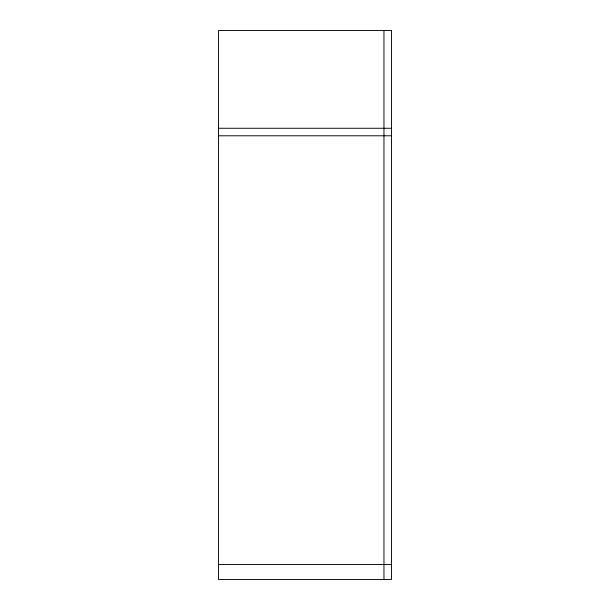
<?xml version="1.0" encoding="UTF-8"?>
<svg xmlns="http://www.w3.org/2000/svg" width="610" height="610" viewBox="0 0 610 610"><rect width="100%" height="100%" fill="white"/><g stroke="black" fill="none" stroke-linecap="round" stroke-linejoin="round"><path stroke-width="0.91" d="M218.517 128.268L391.483 128.268M218.517 135.786L391.483 135.786M218.517 564.456L391.483 564.456M383.964 30.5L383.964 579.5M391.483 30.5L218.517 30.5L218.517 579.5L391.483 579.5L391.483 30.5"/></g></svg>
